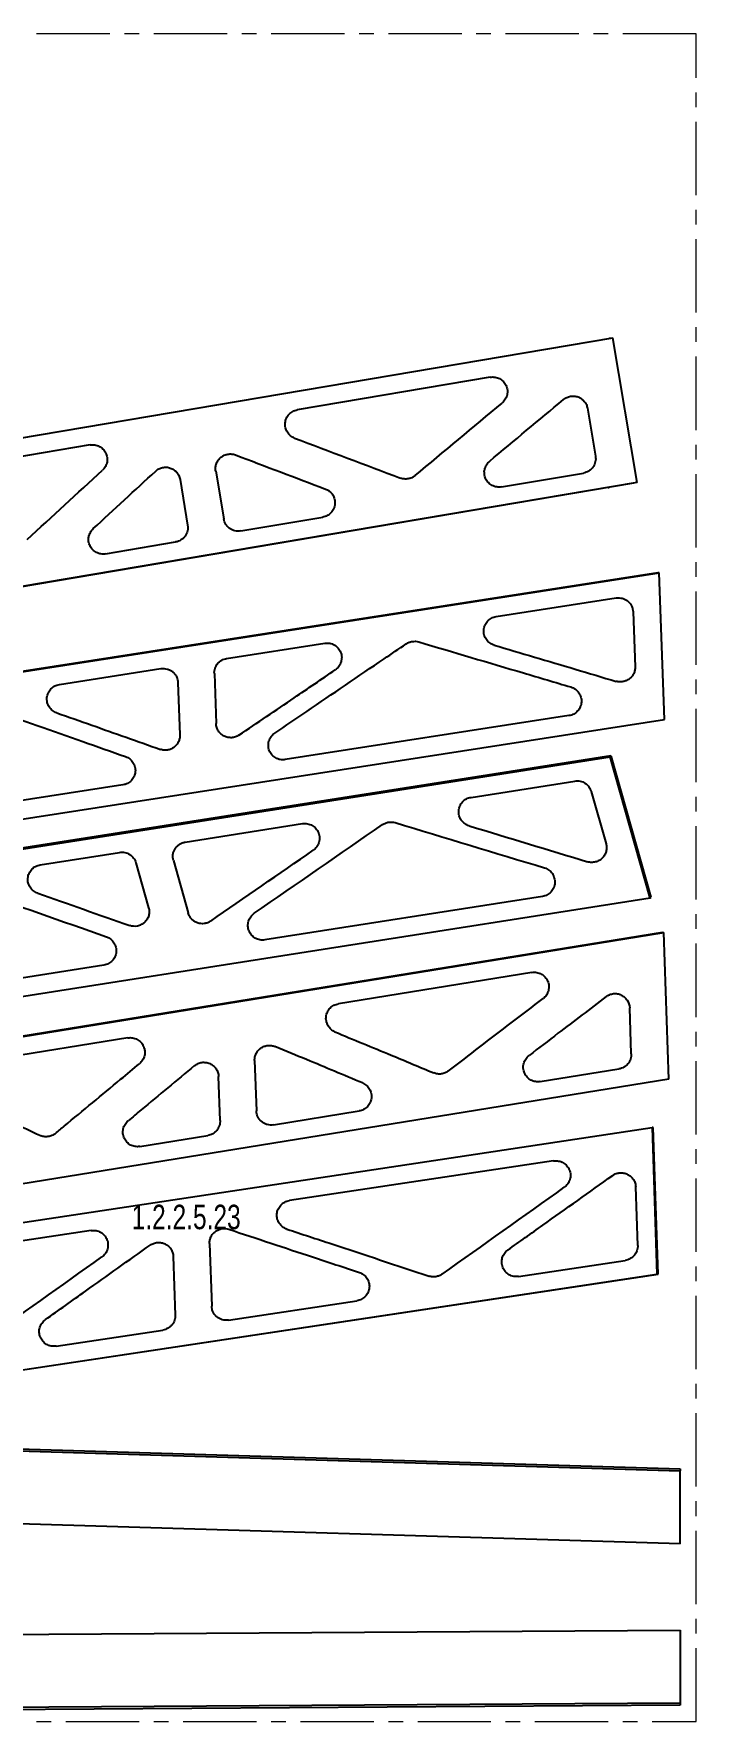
# Model space of a CAD drawing. Header units: inches. Extents: x 0 to 23.8, y 0 to 11.8.
# Drawn here: x 19.23 to 23.75, y 0.24 to 11.75 of the extents above; entities that cross this region are included whole.
import ezdxf

# ---------------------------------------------------------------- set-up
doc = ezdxf.new("R2010")
doc.units = ezdxf.units.IN
doc.header["$MEASUREMENT"] = 0
doc.linetypes.add('CENTERX2', pattern=[0.8, 0.5, -0.1, 0.1, -0.1])
doc.layers.add('PART_NAMES', color=1, linetype='Continuous')
doc.styles.add('SLDTEXTSTYLE0', font='TXT', dxfattribs={"width": 0.75})

msp = doc.modelspace()

# ---------------------------------------------------------------- linework, layer by layer
at = {"color": 7, "linetype": 'CENTERX2', "lineweight": 18}
for p, q in [((23.75, 11.75), (0.25, 11.75)), ((23.75, 0.25), (23.75, 11.75)), ((0.25, 0.25), (23.75, 0.25))]:
    msp.add_line(p, q, dxfattribs=at)
at = {"color": 7, "linetype": 'Continuous', "lineweight": 25}
for p, q in [((11.48, 7.701), (23.181, 9.678)), ((23.177, 9.677), (23.157, 9.674)), ((23.177, 9.677), (23.181, 9.678)), ((23.346, 8.692), (23.181, 9.678)), ((22.345, 9.41), (21.029, 9.187)), ((23.008, 9.198), (23.063, 8.872)), ((19.616, 8.948), (18.463, 8.754)), ((20.473, 8.77), (20.527, 8.444)), ((22.421, 8.662), (22.981, 8.757)), ((23.322, 8.688), (11.642, 6.71)), ((23.346, 8.692), (11.645, 6.715)), ((20.229, 8.713), (20.281, 8.402)), ((23.15, 8.658), (23.155, 8.659)), ((20.643, 8.362), (21.203, 8.456)), ((19.721, 8.206), (20.199, 8.287)), ((23.489, 8.078), (5.072, 5.221)), ((5.08, 5.219), (23.497, 8.078)), ((23.497, 8.078), (23.489, 8.078)), ((23.534, 7.078), (23.497, 8.078)), ((22.385, 7.779), (23.204, 7.906)), ((23.319, 7.811), (23.333, 7.437)), ((20.547, 7.494), (21.216, 7.597)), ((19.406, 7.316), (20.099, 7.424)), ((20.463, 7.391), (20.475, 7.05)), ((20.215, 7.329), (20.228, 6.972)), ((5.116, 4.22), (23.534, 7.078)), ((22.882, 7.104), (20.947, 6.804)), ((4.747, 3.938), (23.162, 6.822)), ((23.168, 6.829), (4.751, 3.949)), ((23.162, 6.822), (23.168, 6.829)), ((23.435, 5.86), (23.162, 6.822)), ((23.168, 6.829), (23.441, 5.867)), ((19.839, 6.632), (18.154, 6.37)), ((22.214, 6.547), (22.922, 6.658)), ((23.034, 6.587), (23.135, 6.231)), ((20.265, 6.242), (21.065, 6.368)), ((19.275, 6.087), (19.817, 6.172)), ((20.184, 6.116), (20.285, 5.759)), ((19.928, 6.101), (20.015, 5.795)), ((22.701, 5.872), (20.807, 5.576)), ((23.435, 5.86), (5.021, 2.977)), ((23.435, 5.86), (23.441, 5.867)), ((23.52, 5.625), (11.695, 3.713)), ((11.703, 3.712), (23.528, 5.625)), ((23.52, 5.625), (23.528, 5.625)), ((23.563, 4.626), (23.528, 5.625)), ((19.71, 5.404), (18.024, 5.14)), ((22.629, 5.354), (21.309, 5.14)), ((23.307, 4.799), (23.296, 5.113)), ((19.873, 4.908), (18.701, 4.718)), ((20.738, 4.753), (20.75, 4.41)), ((23.563, 4.626), (11.737, 2.712)), ((20.502, 4.345), (20.492, 4.645)), ((22.686, 4.61), (23.223, 4.696)), ((20.866, 4.315), (21.451, 4.41)), ((17.14, 3.348), (23.449, 4.297)), ((23.449, 4.297), (23.482, 3.298)), ((23.457, 4.297), (23.449, 4.297)), ((23.49, 3.297), (23.457, 4.297)), ((19.955, 4.168), (20.418, 4.243)), ((22.777, 4.07), (20.975, 3.799)), ((23.351, 3.494), (23.337, 3.892)), ((19.623, 3.595), (17.82, 3.324)), ((20.43, 3.506), (20.445, 3.08)), ((20.183, 3.418), (20.196, 3.019)), ((22.538, 3.282), (23.266, 3.392)), ((17.174, 2.349), (23.482, 3.298)), ((17.182, 2.349), (23.49, 3.297)), ((23.482, 3.298), (23.49, 3.297)), ((20.559, 2.985), (21.435, 3.116)), ((19.383, 2.808), (20.111, 2.917)), ((4.796, 2.538), (23.641, 1.972)), ((4.796, 2.527), (23.641, 1.958)), ((23.641, 1.461), (4.796, 2.029)), ((23.641, 1.461), (23.641, 1.958)), ((4.796, 0.75), (23.641, 0.873)), ((23.641, 0.873), (23.641, 0.377)), ((4.796, 0.255), (23.641, 0.377)), ((23.641, 0.36), (4.796, 0.238))]:
    msp.add_line(p, q, dxfattribs=at)
for points, knots in [([(22.345, 9.41), (22.356, 9.412), (22.367, 9.412), (22.389, 9.408), (22.399, 9.405), (22.418, 9.395), (22.427, 9.388), (22.438, 9.376), (22.442, 9.372), (22.448, 9.363), (22.451, 9.358), (22.455, 9.348), (22.457, 9.343), (22.46, 9.333), (22.461, 9.327), (22.462, 9.316), (22.462, 9.311), (22.462, 9.3), (22.461, 9.295), (22.458, 9.284), (22.457, 9.279), (22.453, 9.269), (22.45, 9.264), (22.445, 9.255), (22.441, 9.25), (22.434, 9.242), (22.43, 9.238), (22.426, 9.234)], [0, 0, 0, 0, 0.125, 0.125, 0.25, 0.25, 0.375, 0.375, 0.4375, 0.4375, 0.5, 0.5, 0.5625, 0.5625, 0.625, 0.625, 0.6875, 0.6875, 0.75, 0.75, 0.8125, 0.8125, 0.875, 0.875, 0.9375, 0.9375, 1, 1, 1, 1]), ([(22.845, 9.258), (22.852, 9.264), (22.859, 9.269), (22.875, 9.276), (22.884, 9.279), (22.901, 9.282), (22.91, 9.282), (22.927, 9.28), (22.936, 9.279), (22.952, 9.272), (22.96, 9.268), (22.974, 9.258), (22.981, 9.252), (22.992, 9.239), (22.997, 9.231), (23.004, 9.215), (23.006, 9.207), (23.008, 9.198)], [0, 0, 0, 0, 0.125, 0.125, 0.25, 0.25, 0.375, 0.375, 0.5, 0.5, 0.625, 0.625, 0.75, 0.75, 0.875, 0.875, 1, 1, 1, 1]), ([(21.01, 8.995), (21, 8.999), (20.991, 9.005), (20.974, 9.018), (20.967, 9.027), (20.955, 9.045), (20.951, 9.055), (20.947, 9.071), (20.946, 9.077), (20.946, 9.088), (20.946, 9.093), (20.947, 9.104), (20.948, 9.109), (20.951, 9.12), (20.952, 9.125), (20.957, 9.135), (20.96, 9.14), (20.966, 9.149), (20.969, 9.153), (20.976, 9.161), (20.98, 9.165), (20.989, 9.171), (20.994, 9.174), (21.003, 9.179), (21.008, 9.182), (21.018, 9.185), (21.024, 9.186), (21.029, 9.187)], [0, 0, 0, 0, 0.125, 0.125, 0.25, 0.25, 0.375, 0.375, 0.4375, 0.4375, 0.5, 0.5, 0.5625, 0.5625, 0.625, 0.625, 0.6875, 0.6875, 0.75, 0.75, 0.8125, 0.8125, 0.875, 0.875, 0.9375, 0.9375, 1, 1, 1, 1]), ([(19.616, 8.948), (19.626, 8.95), (19.637, 8.95), (19.658, 8.947), (19.668, 8.944), (19.683, 8.936), (19.687, 8.934), (19.696, 8.927), (19.7, 8.924), (19.707, 8.916), (19.711, 8.912), (19.717, 8.903), (19.72, 8.899), (19.724, 8.889), (19.726, 8.884), (19.73, 8.874), (19.731, 8.869), (19.732, 8.858), (19.732, 8.853), (19.732, 8.842), (19.732, 8.837), (19.73, 8.826), (19.728, 8.821), (19.725, 8.811), (19.722, 8.806), (19.715, 8.792), (19.708, 8.784), (19.7, 8.776)], [0, 0, 0, 0, 0.125, 0.125, 0.25, 0.25, 0.3125, 0.3125, 0.375, 0.375, 0.4375, 0.4375, 0.5, 0.5, 0.5625, 0.5625, 0.625, 0.625, 0.6875, 0.6875, 0.75, 0.75, 0.8125, 0.8125, 0.875, 0.875, 1, 1, 1, 1]), ([(20.473, 8.77), (20.471, 8.779), (20.471, 8.788), (20.473, 8.805), (20.475, 8.814), (20.481, 8.83), (20.485, 8.838), (20.495, 8.852), (20.501, 8.859), (20.515, 8.87), (20.522, 8.874), (20.538, 8.882), (20.547, 8.884), (20.564, 8.887), (20.573, 8.887), (20.59, 8.886), (20.599, 8.884), (20.607, 8.88)], [0, 0, 0, 0, 0.125, 0.125, 0.25, 0.25, 0.375, 0.375, 0.5, 0.5, 0.625, 0.625, 0.75, 0.75, 0.875, 0.875, 1, 1, 1, 1]), ([(23.063, 8.872), (23.064, 8.865), (23.064, 8.859), (23.064, 8.846), (23.063, 8.839), (23.06, 8.826), (23.058, 8.82), (23.053, 8.808), (23.049, 8.803), (23.042, 8.792), (23.037, 8.787), (23.028, 8.778), (23.023, 8.774), (23.006, 8.764), (22.994, 8.759), (22.981, 8.757)], [0, 0, 0, 0, 0.125, 0.125, 0.25, 0.25, 0.375, 0.375, 0.5, 0.5, 0.625, 0.625, 0.75, 0.75, 1, 1, 1, 1]), ([(20.063, 8.77), (20.069, 8.776), (20.076, 8.782), (20.092, 8.79), (20.101, 8.793), (20.118, 8.796), (20.128, 8.797), (20.145, 8.796), (20.154, 8.794), (20.171, 8.788), (20.179, 8.784), (20.194, 8.774), (20.201, 8.768), (20.212, 8.755), (20.217, 8.747), (20.225, 8.731), (20.227, 8.722), (20.229, 8.713)], [0, 0, 0, 0, 0.125, 0.125, 0.25, 0.25, 0.375, 0.375, 0.5, 0.5, 0.625, 0.625, 0.75, 0.75, 0.875, 0.875, 1, 1, 1, 1]), ([(22.421, 8.662), (22.41, 8.66), (22.4, 8.66), (22.378, 8.664), (22.368, 8.667), (22.348, 8.677), (22.34, 8.684), (22.328, 8.696), (22.325, 8.7), (22.319, 8.709), (22.316, 8.714), (22.311, 8.724), (22.31, 8.729), (22.307, 8.739), (22.306, 8.745), (22.305, 8.756), (22.304, 8.761), (22.305, 8.772), (22.306, 8.777), (22.308, 8.788), (22.31, 8.793), (22.314, 8.803), (22.316, 8.808), (22.322, 8.817), (22.325, 8.822), (22.332, 8.83), (22.336, 8.834), (22.341, 8.838)], [0, 0, 0, 0, 0.125, 0.125, 0.25, 0.25, 0.375, 0.375, 0.4375, 0.4375, 0.5, 0.5, 0.5625, 0.5625, 0.625, 0.625, 0.6875, 0.6875, 0.75, 0.75, 0.8125, 0.8125, 0.875, 0.875, 0.9375, 0.9375, 1, 1, 1, 1]), ([(21.221, 8.648), (21.231, 8.645), (21.241, 8.639), (21.258, 8.625), (21.265, 8.617), (21.277, 8.598), (21.281, 8.588), (21.284, 8.572), (21.285, 8.567), (21.286, 8.556), (21.286, 8.551), (21.285, 8.54), (21.284, 8.534), (21.281, 8.524), (21.279, 8.519), (21.275, 8.509), (21.272, 8.504), (21.266, 8.495), (21.263, 8.491), (21.255, 8.483), (21.251, 8.479), (21.243, 8.472), (21.238, 8.469), (21.229, 8.464), (21.224, 8.462), (21.213, 8.459), (21.208, 8.457), (21.203, 8.456)], [0, 0, 0, 0, 0.125, 0.125, 0.25, 0.25, 0.375, 0.375, 0.4375, 0.4375, 0.5, 0.5, 0.5625, 0.5625, 0.625, 0.625, 0.6875, 0.6875, 0.75, 0.75, 0.8125, 0.8125, 0.875, 0.875, 0.9375, 0.9375, 1, 1, 1, 1]), ([(21.832, 8.739), (21.825, 8.734), (21.818, 8.729), (21.802, 8.721), (21.793, 8.719), (21.776, 8.716), (21.767, 8.716), (21.75, 8.717), (21.741, 8.719), (21.733, 8.722)], [0, 0, 0, 0, 0.25, 0.25, 0.5, 0.5, 0.75, 0.75, 1, 1, 1, 1]), ([(20.643, 8.362), (20.636, 8.361), (20.63, 8.36), (20.617, 8.361), (20.61, 8.361), (20.597, 8.364), (20.591, 8.366), (20.579, 8.372), (20.573, 8.375), (20.563, 8.383), (20.558, 8.387), (20.549, 8.396), (20.545, 8.402), (20.534, 8.418), (20.53, 8.431), (20.527, 8.444)], [0, 0, 0, 0, 0.125, 0.125, 0.25, 0.25, 0.375, 0.375, 0.5, 0.5, 0.625, 0.625, 0.75, 0.75, 1, 1, 1, 1]), ([(19.721, 8.206), (19.711, 8.204), (19.7, 8.204), (19.679, 8.207), (19.669, 8.211), (19.654, 8.218), (19.65, 8.221), (19.641, 8.227), (19.637, 8.231), (19.63, 8.238), (19.626, 8.243), (19.62, 8.251), (19.617, 8.256), (19.613, 8.265), (19.611, 8.27), (19.607, 8.281), (19.606, 8.286), (19.605, 8.296), (19.605, 8.302), (19.605, 8.312), (19.605, 8.318), (19.607, 8.328), (19.609, 8.333), (19.612, 8.344), (19.615, 8.348), (19.622, 8.362), (19.629, 8.371), (19.637, 8.378)], [0, 0, 0, 0, 0.125, 0.125, 0.25, 0.25, 0.3125, 0.3125, 0.375, 0.375, 0.4375, 0.4375, 0.5, 0.5, 0.5625, 0.5625, 0.625, 0.625, 0.6875, 0.6875, 0.75, 0.75, 0.8125, 0.8125, 0.875, 0.875, 1, 1, 1, 1]), ([(20.281, 8.402), (20.282, 8.395), (20.282, 8.389), (20.282, 8.376), (20.281, 8.369), (20.278, 8.357), (20.276, 8.35), (20.271, 8.338), (20.268, 8.333), (20.26, 8.322), (20.256, 8.317), (20.246, 8.308), (20.241, 8.304), (20.224, 8.294), (20.212, 8.289), (20.199, 8.287)], [0, 0, 0, 0, 0.125, 0.125, 0.25, 0.25, 0.375, 0.375, 0.5, 0.5, 0.625, 0.625, 0.75, 0.75, 1, 1, 1, 1]), ([(23.204, 7.906), (23.211, 7.907), (23.218, 7.907), (23.232, 7.906), (23.239, 7.905), (23.252, 7.902), (23.259, 7.899), (23.271, 7.893), (23.277, 7.889), (23.288, 7.88), (23.293, 7.875), (23.302, 7.864), (23.306, 7.858), (23.312, 7.845), (23.314, 7.838), (23.318, 7.825), (23.319, 7.818), (23.319, 7.811)], [0, 0, 0, 0, 0.125, 0.125, 0.25, 0.25, 0.375, 0.375, 0.5, 0.5, 0.625, 0.625, 0.75, 0.75, 0.875, 0.875, 1, 1, 1, 1]), ([(22.372, 7.584), (22.361, 7.587), (22.351, 7.592), (22.333, 7.606), (22.325, 7.613), (22.312, 7.632), (22.307, 7.642), (22.301, 7.664), (22.3, 7.675), (22.301, 7.698), (22.304, 7.709), (22.313, 7.73), (22.319, 7.739), (22.334, 7.756), (22.343, 7.763), (22.363, 7.773), (22.374, 7.777), (22.385, 7.779)], [0, 0, 0, 0, 0.125, 0.125, 0.25, 0.25, 0.375, 0.375, 0.5, 0.5, 0.625, 0.625, 0.75, 0.75, 0.875, 0.875, 1, 1, 1, 1]), ([(21.216, 7.597), (21.227, 7.599), (21.239, 7.599), (21.261, 7.595), (21.271, 7.591), (21.291, 7.58), (21.3, 7.572), (21.315, 7.555), (21.32, 7.546), (21.329, 7.525), (21.331, 7.514), (21.332, 7.491), (21.33, 7.48), (21.324, 7.458), (21.319, 7.448), (21.305, 7.43), (21.297, 7.422), (21.288, 7.416)], [0, 0, 0, 0, 0.125, 0.125, 0.25, 0.25, 0.375, 0.375, 0.5, 0.5, 0.625, 0.625, 0.75, 0.75, 0.875, 0.875, 1, 1, 1, 1]), ([(21.772, 7.593), (21.778, 7.597), (21.785, 7.601), (21.798, 7.606), (21.806, 7.608), (21.827, 7.611), (21.842, 7.611), (21.857, 7.606)], [0, 0, 0, 0, 0.25, 0.25, 0.5, 0.5, 1, 1, 1, 1]), ([(21.857, 7.606), (22.095, 7.536), (22.333, 7.465), (22.571, 7.395), (22.679, 7.363), (22.787, 7.331), (22.895, 7.299)], [0.00437126, 0.00437126, 0.00437126, 0.00437126, 0.02329553, 0.02329553, 0.02329553, 0.03189185, 0.03189185, 0.03189185, 0.03189185]), ([(20.463, 7.391), (20.462, 7.403), (20.464, 7.415), (20.47, 7.433), (20.472, 7.438), (20.478, 7.449), (20.481, 7.454), (20.489, 7.463), (20.493, 7.467), (20.503, 7.475), (20.508, 7.479), (20.518, 7.485), (20.524, 7.487), (20.535, 7.491), (20.541, 7.493), (20.547, 7.494)], [0, 0, 0, 0, 0.25, 0.25, 0.375, 0.375, 0.5, 0.5, 0.625, 0.625, 0.75, 0.75, 0.875, 0.875, 1, 1, 1, 1]), ([(20.875, 6.985), (20.948, 7.034), (21.02, 7.083), (21.093, 7.132), (21.269, 7.252), (21.445, 7.372), (21.621, 7.491), (21.672, 7.525), (21.722, 7.559), (21.772, 7.593)], [0.01873299, 0.01873299, 0.01873299, 0.01873299, 0.0254, 0.0254, 0.0254, 0.04163192, 0.04163192, 0.04163192, 0.04625357, 0.04625357, 0.04625357, 0.04625357]), ([(22.372, 7.584), (22.463, 7.557), (22.554, 7.53), (22.646, 7.503), (22.832, 7.448), (23.018, 7.393), (23.204, 7.337)], [0.01445908, 0.01445908, 0.01445908, 0.01445908, 0.02171018, 0.02171018, 0.02171018, 0.03651372, 0.03651372, 0.03651372, 0.03651372]), ([(20.099, 7.424), (20.106, 7.425), (20.113, 7.425), (20.127, 7.425), (20.134, 7.423), (20.148, 7.42), (20.155, 7.417), (20.167, 7.411), (20.173, 7.407), (20.184, 7.398), (20.189, 7.393), (20.197, 7.382), (20.201, 7.376), (20.207, 7.363), (20.21, 7.356), (20.213, 7.343), (20.214, 7.336), (20.215, 7.329)], [0, 0, 0, 0, 0.125, 0.125, 0.25, 0.25, 0.375, 0.375, 0.5, 0.5, 0.625, 0.625, 0.75, 0.75, 0.875, 0.875, 1, 1, 1, 1]), ([(20.631, 6.971), (20.757, 7.056), (20.883, 7.141), (21.008, 7.226), (21.101, 7.289), (21.195, 7.353), (21.288, 7.416)], [0.01573757, 0.01573757, 0.01573757, 0.01573757, 0.02730973, 0.02730973, 0.02730973, 0.03588597, 0.03588597, 0.03588597, 0.03588597]), ([(23.333, 7.437), (23.333, 7.429), (23.332, 7.421), (23.329, 7.406), (23.327, 7.398), (23.32, 7.384), (23.316, 7.377), (23.306, 7.365), (23.3, 7.359), (23.288, 7.35), (23.281, 7.345), (23.267, 7.339), (23.259, 7.337), (23.244, 7.334), (23.236, 7.333), (23.22, 7.334), (23.212, 7.335), (23.204, 7.337)], [0, 0, 0, 0, 0.125, 0.125, 0.25, 0.25, 0.375, 0.375, 0.5, 0.5, 0.625, 0.625, 0.75, 0.75, 0.875, 0.875, 1, 1, 1, 1]), ([(19.388, 7.123), (19.377, 7.127), (19.368, 7.132), (19.35, 7.146), (19.343, 7.154), (19.331, 7.173), (19.326, 7.183), (19.321, 7.205), (19.32, 7.216), (19.322, 7.238), (19.325, 7.248), (19.332, 7.264), (19.335, 7.268), (19.341, 7.278), (19.344, 7.282), (19.352, 7.29), (19.356, 7.294), (19.365, 7.3), (19.369, 7.303), (19.379, 7.309), (19.384, 7.311), (19.395, 7.314), (19.4, 7.315), (19.406, 7.316)], [0, 0, 0, 0, 0.125, 0.125, 0.25, 0.25, 0.375, 0.375, 0.5, 0.5, 0.625, 0.625, 0.6875, 0.6875, 0.75, 0.75, 0.8125, 0.8125, 0.875, 0.875, 0.9375, 0.9375, 1, 1, 1, 1]), ([(22.895, 7.299), (22.906, 7.295), (22.916, 7.29), (22.935, 7.277), (22.943, 7.269), (22.956, 7.251), (22.96, 7.24), (22.966, 7.219), (22.968, 7.207), (22.966, 7.185), (22.963, 7.174), (22.955, 7.153), (22.948, 7.144), (22.933, 7.127), (22.924, 7.12), (22.904, 7.109), (22.894, 7.106), (22.882, 7.104)], [0, 0, 0, 0, 0.125, 0.125, 0.25, 0.25, 0.375, 0.375, 0.5, 0.5, 0.625, 0.625, 0.75, 0.75, 0.875, 0.875, 1, 1, 1, 1]), ([(18.944, 7.147), (19.152, 7.074), (19.359, 7.001), (19.567, 6.927), (19.664, 6.893), (19.761, 6.859), (19.857, 6.825)], [0.0045634, 0.0045634, 0.0045634, 0.0045634, 0.02133676, 0.02133676, 0.02133676, 0.02915922, 0.02915922, 0.02915922, 0.02915922]), ([(19.388, 7.123), (19.468, 7.095), (19.548, 7.067), (19.627, 7.039), (19.783, 6.984), (19.939, 6.929), (20.095, 6.874)], [0.01326544, 0.01326544, 0.01326544, 0.01326544, 0.01972438, 0.01972438, 0.01972438, 0.03230655, 0.03230655, 0.03230655, 0.03230655]), ([(20.631, 6.971), (20.624, 6.966), (20.616, 6.962), (20.599, 6.956), (20.59, 6.954), (20.573, 6.953), (20.564, 6.954), (20.546, 6.957), (20.538, 6.96), (20.522, 6.968), (20.515, 6.973), (20.501, 6.985), (20.496, 6.992), (20.486, 7.007), (20.482, 7.015), (20.477, 7.032), (20.475, 7.041), (20.475, 7.05)], [0, 0, 0, 0, 0.125, 0.125, 0.25, 0.25, 0.375, 0.375, 0.5, 0.5, 0.625, 0.625, 0.75, 0.75, 0.875, 0.875, 1, 1, 1, 1]), ([(20.228, 6.972), (20.228, 6.963), (20.227, 6.955), (20.224, 6.94), (20.221, 6.932), (20.214, 6.917), (20.21, 6.91), (20.2, 6.898), (20.194, 6.892), (20.181, 6.883), (20.173, 6.879), (20.159, 6.872), (20.151, 6.87), (20.135, 6.868), (20.126, 6.868), (20.11, 6.869), (20.102, 6.871), (20.095, 6.874)], [0, 0, 0, 0, 0.125, 0.125, 0.25, 0.25, 0.375, 0.375, 0.5, 0.5, 0.625, 0.625, 0.75, 0.75, 0.875, 0.875, 1, 1, 1, 1]), ([(20.947, 6.804), (20.935, 6.802), (20.924, 6.802), (20.902, 6.806), (20.891, 6.81), (20.872, 6.821), (20.863, 6.828), (20.848, 6.846), (20.842, 6.855), (20.834, 6.876), (20.832, 6.887), (20.831, 6.91), (20.832, 6.921), (20.839, 6.943), (20.844, 6.953), (20.858, 6.971), (20.866, 6.979), (20.875, 6.985)], [0, 0, 0, 0, 0.125, 0.125, 0.25, 0.25, 0.375, 0.375, 0.5, 0.5, 0.625, 0.625, 0.75, 0.75, 0.875, 0.875, 1, 1, 1, 1]), ([(19.857, 6.825), (19.868, 6.821), (19.878, 6.816), (19.895, 6.802), (19.902, 6.794), (19.914, 6.775), (19.919, 6.765), (19.924, 6.743), (19.925, 6.732), (19.923, 6.71), (19.92, 6.7), (19.913, 6.684), (19.91, 6.68), (19.904, 6.67), (19.901, 6.666), (19.893, 6.658), (19.889, 6.654), (19.88, 6.648), (19.876, 6.645), (19.866, 6.64), (19.861, 6.637), (19.85, 6.634), (19.845, 6.633), (19.839, 6.632)], [0, 0, 0, 0, 0.125, 0.125, 0.25, 0.25, 0.375, 0.375, 0.5, 0.5, 0.625, 0.625, 0.6875, 0.6875, 0.75, 0.75, 0.8125, 0.8125, 0.875, 0.875, 0.9375, 0.9375, 1, 1, 1, 1]), ([(22.922, 6.658), (22.934, 6.66), (22.946, 6.66), (22.964, 6.656), (22.97, 6.654), (22.981, 6.65), (22.986, 6.647), (22.996, 6.641), (23.001, 6.637), (23.01, 6.629), (23.014, 6.624), (23.021, 6.614), (23.024, 6.609), (23.03, 6.598), (23.032, 6.593), (23.034, 6.587)], [0, 0, 0, 0, 0.25, 0.25, 0.375, 0.375, 0.5, 0.5, 0.625, 0.625, 0.75, 0.75, 0.875, 0.875, 1, 1, 1, 1]), ([(22.201, 6.353), (22.19, 6.356), (22.18, 6.361), (22.161, 6.375), (22.154, 6.383), (22.141, 6.401), (22.136, 6.411), (22.13, 6.433), (22.129, 6.444), (22.131, 6.467), (22.133, 6.478), (22.142, 6.499), (22.148, 6.508), (22.163, 6.525), (22.172, 6.531), (22.192, 6.542), (22.203, 6.546), (22.214, 6.547)], [0, 0, 0, 0, 0.125, 0.125, 0.25, 0.25, 0.375, 0.375, 0.5, 0.5, 0.625, 0.625, 0.75, 0.75, 0.875, 0.875, 1, 1, 1, 1]), ([(21.065, 6.368), (21.076, 6.369), (21.087, 6.369), (21.11, 6.365), (21.12, 6.361), (21.14, 6.35), (21.148, 6.343), (21.163, 6.326), (21.169, 6.316), (21.178, 6.295), (21.18, 6.284), (21.181, 6.262), (21.179, 6.251), (21.173, 6.229), (21.168, 6.219), (21.155, 6.201), (21.147, 6.193), (21.137, 6.186)], [0, 0, 0, 0, 0.125, 0.125, 0.25, 0.25, 0.375, 0.375, 0.5, 0.5, 0.625, 0.625, 0.75, 0.75, 0.875, 0.875, 1, 1, 1, 1]), ([(21.611, 6.362), (21.617, 6.366), (21.623, 6.369), (21.637, 6.375), (21.645, 6.377), (21.667, 6.38), (21.682, 6.379), (21.696, 6.375)], [0, 0, 0, 0, 0.25, 0.25, 0.5, 0.5, 1, 1, 1, 1]), ([(20.184, 6.116), (20.182, 6.123), (20.181, 6.13), (20.18, 6.144), (20.18, 6.151), (20.182, 6.165), (20.184, 6.172), (20.189, 6.185), (20.192, 6.191), (20.2, 6.203), (20.204, 6.209), (20.214, 6.219), (20.22, 6.223), (20.231, 6.231), (20.238, 6.234), (20.251, 6.239), (20.258, 6.241), (20.265, 6.242)], [0, 0, 0, 0, 0.125, 0.125, 0.25, 0.25, 0.375, 0.375, 0.5, 0.5, 0.625, 0.625, 0.75, 0.75, 0.875, 0.875, 1, 1, 1, 1]), ([(23.135, 6.231), (23.137, 6.222), (23.138, 6.214), (23.139, 6.196), (23.137, 6.187), (23.133, 6.17), (23.129, 6.161), (23.12, 6.146), (23.115, 6.139), (23.102, 6.126), (23.095, 6.121), (23.079, 6.112), (23.071, 6.109), (23.054, 6.105), (23.045, 6.104), (23.027, 6.104), (23.018, 6.105), (23.009, 6.108)], [0, 0, 0, 0, 0.125, 0.125, 0.25, 0.25, 0.375, 0.375, 0.5, 0.5, 0.625, 0.625, 0.75, 0.75, 0.875, 0.875, 1, 1, 1, 1]), ([(19.817, 6.172), (19.829, 6.174), (19.841, 6.174), (19.859, 6.17), (19.865, 6.168), (19.876, 6.164), (19.881, 6.161), (19.891, 6.154), (19.896, 6.15), (19.905, 6.142), (19.909, 6.138), (19.916, 6.128), (19.919, 6.123), (19.925, 6.112), (19.927, 6.106), (19.928, 6.101)], [0, 0, 0, 0, 0.25, 0.25, 0.375, 0.375, 0.5, 0.5, 0.625, 0.625, 0.75, 0.75, 0.875, 0.875, 1, 1, 1, 1]), ([(19.258, 5.894), (19.247, 5.898), (19.238, 5.903), (19.22, 5.917), (19.213, 5.925), (19.201, 5.944), (19.196, 5.954), (19.191, 5.975), (19.19, 5.986), (19.192, 6.008), (19.195, 6.019), (19.202, 6.034), (19.205, 6.039), (19.211, 6.048), (19.214, 6.053), (19.222, 6.061), (19.226, 6.065), (19.235, 6.071), (19.239, 6.074), (19.249, 6.079), (19.254, 6.082), (19.265, 6.085), (19.27, 6.086), (19.275, 6.087)], [0, 0, 0, 0, 0.125, 0.125, 0.25, 0.25, 0.375, 0.375, 0.5, 0.5, 0.625, 0.625, 0.6875, 0.6875, 0.75, 0.75, 0.8125, 0.8125, 0.875, 0.875, 0.9375, 0.9375, 1, 1, 1, 1]), ([(22.715, 6.067), (22.726, 6.063), (22.736, 6.058), (22.754, 6.045), (22.762, 6.037), (22.775, 6.018), (22.779, 6.008), (22.785, 5.986), (22.787, 5.975), (22.785, 5.953), (22.782, 5.942), (22.773, 5.921), (22.767, 5.912), (22.752, 5.895), (22.743, 5.888), (22.723, 5.877), (22.713, 5.874), (22.701, 5.872)], [0, 0, 0, 0, 0.125, 0.125, 0.25, 0.25, 0.375, 0.375, 0.5, 0.5, 0.625, 0.625, 0.75, 0.75, 0.875, 0.875, 1, 1, 1, 1]), ([(20.015, 5.795), (20.018, 5.786), (20.019, 5.778), (20.019, 5.764), (20.019, 5.759), (20.017, 5.75), (20.017, 5.746), (20.013, 5.733), (20.009, 5.724), (20, 5.709), (19.994, 5.701), (19.981, 5.689), (19.973, 5.684), (19.957, 5.675), (19.949, 5.672), (19.922, 5.666), (19.903, 5.668), (19.886, 5.674)], [0, 0, 0, 0, 0.125, 0.125, 0.1875, 0.1875, 0.25, 0.25, 0.375, 0.375, 0.5, 0.5, 0.625, 0.625, 0.75, 0.75, 1, 1, 1, 1]), ([(20.438, 5.704), (20.432, 5.699), (20.425, 5.695), (20.41, 5.69), (20.402, 5.688), (20.387, 5.686), (20.379, 5.686), (20.363, 5.687), (20.355, 5.689), (20.34, 5.694), (20.333, 5.698), (20.32, 5.707), (20.314, 5.712), (20.303, 5.723), (20.299, 5.73), (20.291, 5.743), (20.288, 5.751), (20.285, 5.759)], [0, 0, 0, 0, 0.125, 0.125, 0.25, 0.25, 0.375, 0.375, 0.5, 0.5, 0.625, 0.625, 0.75, 0.75, 0.875, 0.875, 1, 1, 1, 1]), ([(20.807, 5.576), (20.796, 5.574), (20.785, 5.574), (20.763, 5.578), (20.752, 5.582), (20.733, 5.593), (20.724, 5.6), (20.709, 5.617), (20.703, 5.627), (20.695, 5.648), (20.693, 5.659), (20.692, 5.681), (20.693, 5.692), (20.7, 5.714), (20.705, 5.724), (20.718, 5.742), (20.726, 5.75), (20.735, 5.757)], [0, 0, 0, 0, 0.125, 0.125, 0.25, 0.25, 0.375, 0.375, 0.5, 0.5, 0.625, 0.625, 0.75, 0.75, 0.875, 0.875, 1, 1, 1, 1]), ([(19.727, 5.597), (19.738, 5.593), (19.747, 5.588), (19.765, 5.574), (19.772, 5.566), (19.784, 5.547), (19.789, 5.537), (19.794, 5.515), (19.795, 5.504), (19.793, 5.482), (19.79, 5.472), (19.783, 5.456), (19.78, 5.452), (19.774, 5.442), (19.771, 5.438), (19.763, 5.43), (19.759, 5.426), (19.751, 5.42), (19.746, 5.417), (19.736, 5.412), (19.731, 5.409), (19.72, 5.406), (19.715, 5.405), (19.71, 5.404)], [0, 0, 0, 0, 0.125, 0.125, 0.25, 0.25, 0.375, 0.375, 0.5, 0.5, 0.625, 0.625, 0.6875, 0.6875, 0.75, 0.75, 0.8125, 0.8125, 0.875, 0.875, 0.9375, 0.9375, 1, 1, 1, 1]), ([(22.629, 5.354), (22.64, 5.356), (22.651, 5.356), (22.673, 5.352), (22.683, 5.348), (22.703, 5.338), (22.712, 5.331), (22.727, 5.314), (22.733, 5.305), (22.741, 5.285), (22.744, 5.274), (22.745, 5.257), (22.745, 5.252), (22.744, 5.241), (22.743, 5.236), (22.74, 5.225), (22.739, 5.22), (22.734, 5.209), (22.731, 5.205), (22.725, 5.195), (22.722, 5.191), (22.714, 5.183), (22.71, 5.179), (22.706, 5.176)], [0, 0, 0, 0, 0.125, 0.125, 0.25, 0.25, 0.375, 0.375, 0.5, 0.5, 0.625, 0.625, 0.6875, 0.6875, 0.75, 0.75, 0.8125, 0.8125, 0.875, 0.875, 0.9375, 0.9375, 1, 1, 1, 1]), ([(23.135, 5.189), (23.026, 5.106), (22.916, 5.022), (22.807, 4.939), (22.741, 4.888), (22.675, 4.838), (22.61, 4.788)], [0.01261901, 0.01261901, 0.01261901, 0.01261901, 0.02310049, 0.02310049, 0.02310049, 0.02941581, 0.02941581, 0.02941581, 0.02941581]), ([(23.135, 5.189), (23.142, 5.195), (23.15, 5.199), (23.163, 5.204), (23.167, 5.206), (23.176, 5.208), (23.181, 5.209), (23.194, 5.21), (23.204, 5.21), (23.221, 5.207), (23.23, 5.204), (23.247, 5.196), (23.254, 5.191), (23.268, 5.179), (23.274, 5.172), (23.289, 5.15), (23.295, 5.132), (23.296, 5.113)], [0, 0, 0, 0, 0.125, 0.125, 0.1875, 0.1875, 0.25, 0.25, 0.375, 0.375, 0.5, 0.5, 0.625, 0.625, 0.75, 0.75, 1, 1, 1, 1]), ([(21.286, 4.949), (21.276, 4.954), (21.267, 4.959), (21.251, 4.973), (21.244, 4.982), (21.233, 5), (21.229, 5.011), (21.226, 5.026), (21.225, 5.032), (21.224, 5.043), (21.225, 5.048), (21.226, 5.059), (21.227, 5.064), (21.23, 5.074), (21.232, 5.079), (21.236, 5.089), (21.239, 5.094), (21.245, 5.103), (21.249, 5.107), (21.256, 5.115), (21.26, 5.118), (21.269, 5.125), (21.273, 5.128), (21.283, 5.133), (21.288, 5.135), (21.298, 5.138), (21.303, 5.14), (21.309, 5.14)], [0, 0, 0, 0, 0.125, 0.125, 0.25, 0.25, 0.375, 0.375, 0.4375, 0.4375, 0.5, 0.5, 0.5625, 0.5625, 0.625, 0.625, 0.6875, 0.6875, 0.75, 0.75, 0.8125, 0.8125, 0.875, 0.875, 0.9375, 0.9375, 1, 1, 1, 1]), ([(22.059, 4.682), (22.202, 4.791), (22.345, 4.901), (22.488, 5.01), (22.561, 5.065), (22.633, 5.121), (22.706, 5.176)], [0.01000978, 0.01000978, 0.01000978, 0.01000978, 0.02373378, 0.02373378, 0.02373378, 0.0306819, 0.0306819, 0.0306819, 0.0306819]), ([(19.873, 4.908), (19.884, 4.91), (19.895, 4.91), (19.916, 4.906), (19.927, 4.903), (19.946, 4.892), (19.955, 4.886), (19.966, 4.874), (19.969, 4.869), (19.975, 4.86), (19.978, 4.856), (19.982, 4.846), (19.984, 4.841), (19.987, 4.83), (19.988, 4.825), (19.989, 4.814), (19.989, 4.809), (19.988, 4.798), (19.988, 4.792), (19.985, 4.782), (19.984, 4.776), (19.98, 4.766), (19.977, 4.762), (19.971, 4.752), (19.968, 4.748), (19.961, 4.74), (19.957, 4.736), (19.953, 4.732)], [0, 0, 0, 0, 0.125, 0.125, 0.25, 0.25, 0.375, 0.375, 0.4375, 0.4375, 0.5, 0.5, 0.5625, 0.5625, 0.625, 0.625, 0.6875, 0.6875, 0.75, 0.75, 0.8125, 0.8125, 0.875, 0.875, 0.9375, 0.9375, 1, 1, 1, 1]), ([(20.738, 4.753), (20.738, 4.762), (20.738, 4.77), (20.742, 4.786), (20.745, 4.794), (20.752, 4.809), (20.757, 4.816), (20.768, 4.829), (20.774, 4.834), (20.788, 4.844), (20.795, 4.848), (20.811, 4.853), (20.819, 4.855), (20.836, 4.857), (20.844, 4.857), (20.861, 4.855), (20.869, 4.852), (20.876, 4.849)], [0, 0, 0, 0, 0.125, 0.125, 0.25, 0.25, 0.375, 0.375, 0.5, 0.5, 0.625, 0.625, 0.75, 0.75, 0.875, 0.875, 1, 1, 1, 1]), ([(21.473, 4.601), (21.346, 4.654), (21.219, 4.707), (21.092, 4.76), (21.02, 4.789), (20.948, 4.819), (20.876, 4.849)], [0.01490042, 0.01490042, 0.01490042, 0.01490042, 0.0254, 0.0254, 0.0254, 0.03132501, 0.03132501, 0.03132501, 0.03132501]), ([(21.286, 4.949), (21.413, 4.896), (21.541, 4.843), (21.668, 4.791), (21.765, 4.75), (21.863, 4.71), (21.96, 4.669)], [0.01490001, 0.01490001, 0.01490001, 0.01490001, 0.0254, 0.0254, 0.0254, 0.0334365, 0.0334365, 0.0334365, 0.0334365]), ([(19.38, 4.257), (19.4, 4.274), (19.419, 4.29), (19.439, 4.307), (19.568, 4.413), (19.696, 4.519), (19.824, 4.626), (19.867, 4.661), (19.91, 4.697), (19.953, 4.732)], [0.01074249, 0.01074249, 0.01074249, 0.01074249, 0.0127, 0.0127, 0.0127, 0.0254, 0.0254, 0.0254, 0.02964556, 0.02964556, 0.02964556, 0.02964556]), ([(20.328, 4.719), (20.335, 4.724), (20.343, 4.729), (20.356, 4.735), (20.36, 4.737), (20.369, 4.739), (20.374, 4.74), (20.387, 4.742), (20.397, 4.742), (20.415, 4.739), (20.424, 4.737), (20.441, 4.729), (20.449, 4.724), (20.463, 4.712), (20.469, 4.705), (20.48, 4.69), (20.484, 4.681), (20.49, 4.664), (20.491, 4.654), (20.492, 4.645)], [0, 0, 0, 0, 0.125, 0.125, 0.1875, 0.1875, 0.25, 0.25, 0.375, 0.375, 0.5, 0.5, 0.625, 0.625, 0.75, 0.75, 0.875, 0.875, 1, 1, 1, 1]), ([(22.686, 4.61), (22.675, 4.608), (22.664, 4.608), (22.642, 4.612), (22.632, 4.615), (22.612, 4.626), (22.604, 4.633), (22.589, 4.649), (22.583, 4.659), (22.574, 4.679), (22.571, 4.69), (22.57, 4.706), (22.57, 4.712), (22.571, 4.723), (22.572, 4.728), (22.575, 4.739), (22.577, 4.744), (22.581, 4.754), (22.584, 4.759), (22.59, 4.768), (22.593, 4.773), (22.601, 4.781), (22.605, 4.784), (22.61, 4.788)], [0, 0, 0, 0, 0.125, 0.125, 0.25, 0.25, 0.375, 0.375, 0.5, 0.5, 0.625, 0.625, 0.6875, 0.6875, 0.75, 0.75, 0.8125, 0.8125, 0.875, 0.875, 0.9375, 0.9375, 1, 1, 1, 1]), ([(23.307, 4.799), (23.307, 4.786), (23.305, 4.775), (23.3, 4.757), (23.297, 4.752), (23.291, 4.741), (23.288, 4.736), (23.28, 4.727), (23.276, 4.723), (23.267, 4.715), (23.262, 4.711), (23.251, 4.705), (23.246, 4.703), (23.235, 4.699), (23.229, 4.697), (23.223, 4.696)], [0, 0, 0, 0, 0.25, 0.25, 0.375, 0.375, 0.5, 0.5, 0.625, 0.625, 0.75, 0.75, 0.875, 0.875, 1, 1, 1, 1]), ([(20.328, 4.719), (20.207, 4.618), (20.085, 4.518), (19.964, 4.417), (19.935, 4.393), (19.905, 4.368), (19.875, 4.343)], [0.01340432, 0.01340432, 0.01340432, 0.01340432, 0.0254, 0.0254, 0.0254, 0.02833715, 0.02833715, 0.02833715, 0.02833715]), ([(22.059, 4.682), (22.052, 4.676), (22.045, 4.672), (22.028, 4.666), (22.02, 4.663), (22.003, 4.661), (21.994, 4.661), (21.976, 4.663), (21.968, 4.666), (21.96, 4.669)], [0, 0, 0, 0, 0.25, 0.25, 0.5, 0.5, 0.75, 0.75, 1, 1, 1, 1]), ([(18.674, 4.529), (18.812, 4.463), (18.951, 4.397), (19.09, 4.331), (19.151, 4.302), (19.212, 4.273), (19.273, 4.244)], [0.01368932, 0.01368932, 0.01368932, 0.01368932, 0.0254, 0.0254, 0.0254, 0.03055216, 0.03055216, 0.03055216, 0.03055216]), ([(21.473, 4.601), (21.483, 4.597), (21.492, 4.591), (21.509, 4.577), (21.516, 4.568), (21.527, 4.55), (21.531, 4.54), (21.534, 4.524), (21.535, 4.518), (21.535, 4.508), (21.535, 4.502), (21.534, 4.491), (21.533, 4.486), (21.53, 4.476), (21.528, 4.471), (21.523, 4.461), (21.52, 4.456), (21.514, 4.447), (21.511, 4.443), (21.504, 4.435), (21.499, 4.432), (21.491, 4.425), (21.486, 4.422), (21.477, 4.417), (21.472, 4.415), (21.461, 4.412), (21.456, 4.411), (21.451, 4.41)], [0, 0, 0, 0, 0.125, 0.125, 0.25, 0.25, 0.375, 0.375, 0.4375, 0.4375, 0.5, 0.5, 0.5625, 0.5625, 0.625, 0.625, 0.6875, 0.6875, 0.75, 0.75, 0.8125, 0.8125, 0.875, 0.875, 0.9375, 0.9375, 1, 1, 1, 1]), ([(20.866, 4.315), (20.859, 4.314), (20.852, 4.314), (20.838, 4.314), (20.831, 4.315), (20.817, 4.319), (20.81, 4.322), (20.798, 4.328), (20.792, 4.332), (20.781, 4.341), (20.776, 4.346), (20.767, 4.357), (20.763, 4.363), (20.757, 4.376), (20.755, 4.382), (20.751, 4.396), (20.75, 4.403), (20.75, 4.41)], [0, 0, 0, 0, 0.125, 0.125, 0.25, 0.25, 0.375, 0.375, 0.5, 0.5, 0.625, 0.625, 0.75, 0.75, 0.875, 0.875, 1, 1, 1, 1]), ([(19.955, 4.168), (19.944, 4.166), (19.933, 4.166), (19.912, 4.17), (19.901, 4.173), (19.882, 4.183), (19.874, 4.19), (19.862, 4.202), (19.859, 4.206), (19.853, 4.215), (19.85, 4.22), (19.846, 4.23), (19.844, 4.235), (19.841, 4.246), (19.84, 4.251), (19.839, 4.262), (19.839, 4.267), (19.84, 4.278), (19.84, 4.283), (19.843, 4.294), (19.844, 4.299), (19.849, 4.309), (19.851, 4.314), (19.857, 4.323), (19.86, 4.328), (19.867, 4.336), (19.871, 4.34), (19.875, 4.343)], [0, 0, 0, 0, 0.125, 0.125, 0.25, 0.25, 0.375, 0.375, 0.4375, 0.4375, 0.5, 0.5, 0.5625, 0.5625, 0.625, 0.625, 0.6875, 0.6875, 0.75, 0.75, 0.8125, 0.8125, 0.875, 0.875, 0.9375, 0.9375, 1, 1, 1, 1]), ([(20.502, 4.345), (20.503, 4.333), (20.501, 4.321), (20.495, 4.303), (20.492, 4.298), (20.487, 4.288), (20.483, 4.282), (20.476, 4.273), (20.471, 4.269), (20.462, 4.261), (20.457, 4.258), (20.447, 4.252), (20.441, 4.249), (20.43, 4.245), (20.424, 4.244), (20.418, 4.243)], [0, 0, 0, 0, 0.25, 0.25, 0.375, 0.375, 0.5, 0.5, 0.625, 0.625, 0.75, 0.75, 0.875, 0.875, 1, 1, 1, 1]), ([(19.38, 4.257), (19.373, 4.251), (19.364, 4.246), (19.351, 4.241), (19.347, 4.239), (19.338, 4.237), (19.333, 4.236), (19.319, 4.234), (19.309, 4.234), (19.291, 4.237), (19.282, 4.24), (19.273, 4.244)], [0, 0, 0, 0, 0.25, 0.25, 0.375, 0.375, 0.5, 0.5, 0.75, 0.75, 1, 1, 1, 1]), ([(22.777, 4.07), (22.788, 4.072), (22.8, 4.071), (22.822, 4.067), (22.832, 4.063), (22.852, 4.052), (22.86, 4.045), (22.875, 4.028), (22.881, 4.019), (22.889, 3.998), (22.892, 3.987), (22.893, 3.965), (22.891, 3.954), (22.885, 3.932), (22.88, 3.922), (22.867, 3.904), (22.859, 3.896), (22.85, 3.89)], [0, 0, 0, 0, 0.125, 0.125, 0.25, 0.25, 0.375, 0.375, 0.5, 0.5, 0.625, 0.625, 0.75, 0.75, 0.875, 0.875, 1, 1, 1, 1]), ([(22.465, 3.463), (22.544, 3.519), (22.624, 3.575), (22.703, 3.632), (22.862, 3.744), (23.021, 3.857), (23.18, 3.97)], [0.01598044, 0.01598044, 0.01598044, 0.01598044, 0.02338617, 0.02338617, 0.02338617, 0.03824082, 0.03824082, 0.03824082, 0.03824082]), ([(23.18, 3.97), (23.187, 3.976), (23.195, 3.98), (23.212, 3.986), (23.221, 3.988), (23.238, 3.989), (23.248, 3.989), (23.265, 3.985), (23.274, 3.982), (23.29, 3.974), (23.297, 3.969), (23.311, 3.957), (23.317, 3.951), (23.326, 3.935), (23.33, 3.927), (23.336, 3.91), (23.337, 3.901), (23.337, 3.892)], [0, 0, 0, 0, 0.125, 0.125, 0.25, 0.25, 0.375, 0.375, 0.5, 0.5, 0.625, 0.625, 0.75, 0.75, 0.875, 0.875, 1, 1, 1, 1]), ([(20.958, 3.605), (20.947, 3.608), (20.938, 3.614), (20.92, 3.627), (20.912, 3.635), (20.9, 3.654), (20.895, 3.664), (20.89, 3.686), (20.889, 3.697), (20.891, 3.719), (20.893, 3.73), (20.903, 3.751), (20.909, 3.76), (20.924, 3.776), (20.933, 3.783), (20.953, 3.794), (20.963, 3.797), (20.975, 3.799)], [0, 0, 0, 0, 0.125, 0.125, 0.25, 0.25, 0.375, 0.375, 0.5, 0.5, 0.625, 0.625, 0.75, 0.75, 0.875, 0.875, 1, 1, 1, 1]), ([(19.623, 3.595), (19.634, 3.597), (19.645, 3.597), (19.667, 3.593), (19.678, 3.589), (19.697, 3.578), (19.706, 3.571), (19.72, 3.554), (19.726, 3.544), (19.735, 3.524), (19.737, 3.513), (19.738, 3.49), (19.737, 3.479), (19.731, 3.458), (19.726, 3.448), (19.713, 3.429), (19.705, 3.421), (19.696, 3.415)], [0, 0, 0, 0, 0.125, 0.125, 0.25, 0.25, 0.375, 0.375, 0.5, 0.5, 0.625, 0.625, 0.75, 0.75, 0.875, 0.875, 1, 1, 1, 1]), ([(20.43, 3.506), (20.43, 3.514), (20.431, 3.522), (20.434, 3.538), (20.437, 3.545), (20.443, 3.56), (20.448, 3.567), (20.458, 3.579), (20.464, 3.584), (20.477, 3.594), (20.484, 3.598), (20.498, 3.604), (20.506, 3.607), (20.53, 3.611), (20.546, 3.609), (20.562, 3.604)], [0, 0, 0, 0, 0.125, 0.125, 0.25, 0.25, 0.375, 0.375, 0.5, 0.5, 0.625, 0.625, 0.75, 0.75, 1, 1, 1, 1]), ([(20.562, 3.604), (20.752, 3.541), (20.943, 3.478), (21.133, 3.415), (21.239, 3.38), (21.346, 3.345), (21.452, 3.31)], [0.00548527, 0.00548527, 0.00548527, 0.00548527, 0.02078348, 0.02078348, 0.02078348, 0.02929546, 0.02929546, 0.02929546, 0.02929546]), ([(20.958, 3.605), (21.06, 3.571), (21.162, 3.538), (21.264, 3.504), (21.485, 3.431), (21.707, 3.358), (21.928, 3.284)], [0.012489, 0.012489, 0.012489, 0.012489, 0.02067272, 0.02067272, 0.02067272, 0.03843642, 0.03843642, 0.03843642, 0.03843642]), ([(19.311, 2.988), (19.402, 3.053), (19.494, 3.118), (19.585, 3.183), (19.732, 3.287), (19.879, 3.392), (20.025, 3.496)], [0.01600136, 0.01600136, 0.01600136, 0.01600136, 0.02456194, 0.02456194, 0.02456194, 0.03826439, 0.03826439, 0.03826439, 0.03826439]), ([(20.025, 3.496), (20.033, 3.501), (20.04, 3.505), (20.057, 3.511), (20.066, 3.513), (20.084, 3.515), (20.093, 3.514), (20.111, 3.511), (20.119, 3.508), (20.135, 3.5), (20.143, 3.495), (20.156, 3.483), (20.162, 3.476), (20.172, 3.461), (20.176, 3.453), (20.181, 3.436), (20.183, 3.427), (20.183, 3.418)], [0, 0, 0, 0, 0.125, 0.125, 0.25, 0.25, 0.375, 0.375, 0.5, 0.5, 0.625, 0.625, 0.75, 0.75, 0.875, 0.875, 1, 1, 1, 1]), ([(22.538, 3.282), (22.527, 3.281), (22.516, 3.281), (22.494, 3.285), (22.483, 3.289), (22.464, 3.3), (22.455, 3.307), (22.44, 3.324), (22.435, 3.333), (22.426, 3.354), (22.424, 3.365), (22.423, 3.387), (22.424, 3.398), (22.43, 3.42), (22.435, 3.43), (22.448, 3.448), (22.456, 3.456), (22.465, 3.463)], [0, 0, 0, 0, 0.125, 0.125, 0.25, 0.25, 0.375, 0.375, 0.5, 0.5, 0.625, 0.625, 0.75, 0.75, 0.875, 0.875, 1, 1, 1, 1]), ([(23.351, 3.494), (23.351, 3.482), (23.349, 3.47), (23.343, 3.452), (23.341, 3.447), (23.335, 3.436), (23.332, 3.431), (23.324, 3.422), (23.32, 3.418), (23.31, 3.41), (23.305, 3.407), (23.295, 3.401), (23.289, 3.398), (23.278, 3.394), (23.272, 3.393), (23.266, 3.392)], [0, 0, 0, 0, 0.25, 0.25, 0.375, 0.375, 0.5, 0.5, 0.625, 0.625, 0.75, 0.75, 0.875, 0.875, 1, 1, 1, 1]), ([(21.452, 3.31), (21.462, 3.307), (21.472, 3.301), (21.49, 3.288), (21.497, 3.28), (21.51, 3.261), (21.514, 3.251), (21.52, 3.229), (21.521, 3.218), (21.519, 3.196), (21.516, 3.185), (21.507, 3.164), (21.501, 3.155), (21.486, 3.139), (21.477, 3.132), (21.457, 3.122), (21.446, 3.118), (21.435, 3.116)], [0, 0, 0, 0, 0.125, 0.125, 0.25, 0.25, 0.375, 0.375, 0.5, 0.5, 0.625, 0.625, 0.75, 0.75, 0.875, 0.875, 1, 1, 1, 1]), ([(22.017, 3.298), (22.011, 3.293), (22.004, 3.29), (21.99, 3.284), (21.982, 3.282), (21.967, 3.279), (21.959, 3.279), (21.943, 3.28), (21.936, 3.282), (21.928, 3.284)], [0, 0, 0, 0, 0.25, 0.25, 0.5, 0.5, 0.75, 0.75, 1, 1, 1, 1]), ([(20.196, 3.019), (20.197, 3.013), (20.196, 3.007), (20.194, 2.995), (20.193, 2.989), (20.189, 2.978), (20.187, 2.972), (20.181, 2.962), (20.177, 2.957), (20.169, 2.947), (20.165, 2.943), (20.156, 2.935), (20.151, 2.932), (20.14, 2.926), (20.135, 2.924), (20.123, 2.92), (20.117, 2.918), (20.111, 2.917)], [0, 0, 0, 0, 0.125, 0.125, 0.25, 0.25, 0.375, 0.375, 0.5, 0.5, 0.625, 0.625, 0.75, 0.75, 0.875, 0.875, 1, 1, 1, 1]), ([(20.559, 2.985), (20.552, 2.984), (20.545, 2.983), (20.531, 2.984), (20.524, 2.985), (20.511, 2.989), (20.504, 2.992), (20.492, 2.998), (20.486, 3.002), (20.475, 3.011), (20.47, 3.016), (20.461, 3.027), (20.458, 3.033), (20.452, 3.046), (20.449, 3.052), (20.446, 3.066), (20.445, 3.073), (20.445, 3.08)], [0, 0, 0, 0, 0.125, 0.125, 0.25, 0.25, 0.375, 0.375, 0.5, 0.5, 0.625, 0.625, 0.75, 0.75, 0.875, 0.875, 1, 1, 1, 1]), ([(19.383, 2.808), (19.372, 2.806), (19.361, 2.806), (19.339, 2.81), (19.329, 2.814), (19.309, 2.825), (19.301, 2.832), (19.286, 2.849), (19.28, 2.859), (19.272, 2.879), (19.269, 2.89), (19.268, 2.913), (19.269, 2.924), (19.276, 2.945), (19.281, 2.955), (19.294, 2.974), (19.301, 2.982), (19.311, 2.988)], [0, 0, 0, 0, 0.125, 0.125, 0.25, 0.25, 0.375, 0.375, 0.5, 0.5, 0.625, 0.625, 0.75, 0.75, 0.875, 0.875, 1, 1, 1, 1]), ([(23.641, 1.972), (23.641, 1.969), (23.641, 1.965), (23.641, 1.96), (23.641, 1.958)], [0.663595141, 0.663595141, 0.663595141, 0.663595141, 0.668215889, 0.671483435, 0.671483435, 0.671483435, 0.671483435]), ([(23.641, 0.377), (23.641, 0.375), (23.641, 0.369), (23.641, 0.364), (23.641, 0.36)], [0.321726366, 0.321726366, 0.321726366, 0.321726366, 0.324901813, 0.32982127, 0.32982127, 0.32982127, 0.32982127])]:
    msp.add_open_spline(points, degree=3, knots=knots, dxfattribs=at)
for points in [[(21.832, 8.739), (22.03, 8.904), (22.228, 9.069), (22.426, 9.234)], [(22.341, 8.838), (22.509, 8.978), (22.677, 9.118), (22.845, 9.258)], [(21.01, 8.995), (21.251, 8.904), (21.492, 8.813), (21.733, 8.722)], [(20.607, 8.88), (20.812, 8.803), (21.016, 8.726), (21.221, 8.648)], [(19.186, 8.303), (19.358, 8.461), (19.529, 8.619), (19.7, 8.776)], [(19.637, 8.378), (19.779, 8.509), (19.921, 8.64), (20.063, 8.77)], [(20.735, 5.757), (21.027, 5.958), (21.319, 6.16), (21.611, 6.362)], [(21.696, 6.375), (22.036, 6.272), (22.375, 6.169), (22.715, 6.067)], [(22.201, 6.353), (22.47, 6.271), (22.74, 6.19), (23.009, 6.108)], [(20.438, 5.704), (20.671, 5.865), (20.904, 6.025), (21.137, 6.186)], [(18.814, 5.917), (19.118, 5.811), (19.423, 5.704), (19.727, 5.597)], [(19.258, 5.894), (19.467, 5.821), (19.676, 5.747), (19.886, 5.674)], [(22.017, 3.298), (22.295, 3.495), (22.573, 3.692), (22.85, 3.89)], [(18.863, 2.823), (19.14, 3.02), (19.418, 3.218), (19.696, 3.415)]]:
    msp.add_open_spline(points, degree=3, dxfattribs=at)

# ---------------------------------------------------------------- texts
at = {"layer": 'PART_NAMES', "insert": (19.899, 3.771), "char_height": 0.1667, "attachment_point": 1, "style": 'SLDTEXTSTYLE0'}
msp.add_mtext('1.2.2.5.23', dxfattribs=at)

doc.saveas('drawing.dxf')
